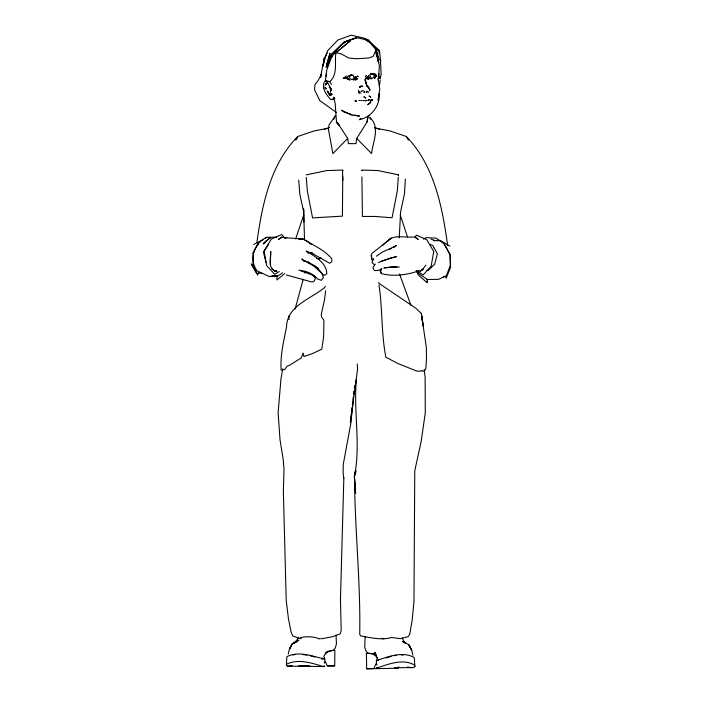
<?xml version="1.0" encoding="UTF-8"?>
<svg xmlns="http://www.w3.org/2000/svg" width="704" height="704" viewBox="0 0 704 704"><rect width="100%" height="100%" fill="white"/><g stroke="black" fill="none" stroke-linecap="round" stroke-linejoin="round"><path stroke-width="1.06" d="M336.477 121.167L336.486 122.47L339.222 125.426L336.459 122.038L336.477 121.167L336.697 122.302M379.007 73.656L378.321 78.61M324.808 662.798L324.834 659.05L323.84 656.313C325.758 652.036 330.458 650.355 334.875 650.355L334.708 665.852L327.448 666.16L325.45 661.822L324.104 663.045M361.557 100.496L362.155 100.593L361.337 100.522M330.431 92.303L330.554 89.725M398.306 177.118L397.311 190.96L392.075 217.765L374.88 216.445L362.41 216.445L361.909 176.854M324.174 665.614L324.782 666.547L287.804 666.178L286.378 665.518L286.88 656.665C298.892 650.549 312.734 656.471 324.834 659.05M276.716 237.151L266.631 237.301C254.54 242.942 248.424 259.195 257.039 270.794L269.262 276.584L277.05 275.898L271.832 275.959M326.269 80.881L326.251 81.708L326.19 80.819M379.746 76.982L379.993 78.206L381.172 74.703L380.521 61.961M270.345 264.854L270.732 251.381C270.882 257.849 267.687 267.265 274.842 271.163L276.954 271.392M398.341 174.83L398.323 175.498L398.306 174.794L377.942 170.562L362.208 170.078L361.838 170.755L361.838 170.315M398.746 666.723L398.279 668.219L366.678 668.8L366.388 653.312L373.771 653.778L376.05 655.318M367.453 121.634L367.444 117.418M356.268 100.91L356.374 101.306M381.779 268.734L380.336 270.926L381.031 273.513C393.07 276.804 406.595 275.062 418.334 270.996M399.256 237.882L400.62 211.763L404.466 193.89L405.363 179.124M376.895 56.276L377.168 52.518L378.884 58.3M341.616 48.004L350.539 40.612L335.931 52.703C334.312 62.524 338.219 74.404 329.595 81.787M355.951 78.17L353.549 79.886L356.338 78.804L355.81 76.516L356.338 78.804L357.051 78.98L355.978 77.827M331.065 94.371L330.704 93.482L331.32 93.878L330.194 94.072L332.068 94.239L330.097 95.216L329.226 94.714L331.135 94.714M326.154 76.314L326.339 74.14M353.593 396.695L350.926 422.902L343.235 464.517L343.13 473.51L343.825 478.359L340.454 599.658L341.185 630.652L340.138 633.899L332.235 636.768L321.13 638.827M325.301 81.171L326.691 70.312L331.162 58.212L332.526 55.431L339.988 49.342M379.386 93.623L379.139 95.674M372.31 73.85L374.106 73.92L374.977 74.826M416.478 271.19L418.255 274.93L426.976 282.577L427.46 279.488L419.1 273.944L416.513 270.468M375.443 75.838L374.598 78.443L375.443 75.838L376.64 76.199L375.206 76.076M353.813 394.504L354.147 391.23M354.482 387.957L354.702 385.774L354.446 387.939M365.174 636.618L364.734 646.941L366.045 651.182L368.13 653.277M256.89 242.563C262.064 205.022 270.239 164.516 297.713 136.488L314.107 130.944L328.671 128.119M374.484 78.628L374.669 76.93M323.18 66.299L324.35 58.124L327.193 53.002M325.336 286.396L324.386 287.769C310.605 299.059 286.942 305.87 286.51 327.026C283.703 341.194 280.166 355.441 281.116 370.005L284.662 369.547L287.179 366.062L289.062 365.552L301.303 357.905L303.116 353.047L303.961 356.541L312.673 353.496L321.816 349.175L323.62 336.776L323.91 320.206L321.508 316.985L321.297 314.336L324.544 299.596L325.653 290.814M352.141 407.466L350.346 422.655L357.614 368.861M352.396 405.302L352.783 402.046M353.038 399.872L353.417 396.625M353.804 393.369L354.059 391.195M323.365 65.349L324.35 58.124L323.057 65.138M367.374 121.59L356.717 138.406L356.004 143.634L348.418 143.634L347.688 138.415L337.242 122.364M379.474 85.448L380.23 80.23M374.554 78.602L374.862 76.613M258.421 272.826C257.62 273.266 261.131 272.844 261.994 273.513M372.557 260.586L372.17 262.944L374.651 264.766M282.682 368.887L280.94 379.166L278.115 412.65L280.025 439.85L283.158 459.202L284.02 469.128L283.36 491.181L286.211 600.318L288.42 618.587L291.166 632.438L292.899 636.046L299.878 638.484L302.113 637.234C307.859 636.486 314.107 636.451 319.414 638.959L320.17 638.29M373.745 258.491L373.498 259.45M370.374 100.698L372.39 99.783L370.718 100.373M371.175 99.933L372.689 99.678L371.087 100.373M288.235 654.025L289.397 649.106L292.248 644.01L298.83 640.209L293.559 643.315L297.713 639.443L296.833 641.256M304.858 273.029L305.281 271.251M366.362 91.617L366.194 92.303L367.206 91.08L366.45 91.846M286.378 665.518L286.722 664.145C298.338 658.425 312.048 663.15 323.743 666.653M361.275 91.168L361.117 91.784L362.05 90.798L363.37 90.719M378.444 97.363L379.79 89.135L378.277 79.904L378.391 77.898L378.374 80.388L379.35 65.745L377.186 56.522M355.37 78.17C355.414 81.488 354.895 74.378 355.37 78.17L355.045 79.27L353.751 79.746M295.152 308.889L303.213 279.215M368.377 76.173L367.743 77.554L371.034 78.619M326.022 67.399L330.018 53.196L326.85 64.055M333.678 119.363L335.579 115.509L329.067 124.881L328.398 129.122L332.878 153.604L347.688 138.415M258.254 273.029L257.682 275.15L253.079 264.704L253.097 252.806L258.122 243.32M380.151 62.594L380.75 60.544M332.059 57.024L332.526 55.431M366.256 78.373L368.887 75.75L367.206 78.091L366.256 78.373L368.579 79.262L365.904 77.977L366.441 77.766M378.25 660.66L378.488 659.868M443.414 277.086C445.262 275.607 446.688 277.798 445.949 275.81L438.61 279.338L426.694 279.497L427.39 279.655M324.412 81.682C321.323 88.334 326.48 94.794 330.678 99.572L333.159 99.238L333.846 97.108M377.828 100.294L379.465 93.5C379.667 106.181 371.791 116.758 359.498 119.715L361.02 118.272M366.582 122.302L368.861 115.289M369.618 90.71L369.899 89.857L367.664 86.416M327.052 67.206L331.329 54.393M295.654 238.999L303.767 214.72M356.004 471.759L354.367 476.617L355.634 493.284L354.526 477.91C354.825 530.121 360.703 582.199 359.718 634.418L360.765 635.95C370.867 637.683 381.55 640.455 391.67 637.498L399.388 638.537M381.234 268.91L380.336 270.926L381.066 272.844L380.318 270.873L381.709 268.761M327.545 64.478L331.742 53.759L342.945 43.314L342.522 43.762L344.898 42.583L344.018 42.258L342.76 43.551M325.626 87.481L325.134 87.542L325.961 89.179L325.987 88.229M296.261 642.039L298.302 637.331M296.428 139.392L297.282 137.456M326.251 83.618C324.87 87.05 325.97 82.386 327.712 83.028L326.251 83.618L327.782 83.125M370.885 101.464L370.181 102.995L367.743 104.817L370.691 101.886M367.013 77.757L366.758 78.294L371.554 78.716L367.206 78.091L368.034 77.035M446.618 275.035L450.322 265.294L449.997 254.804L444.11 243.901L439.815 240.601L433.937 240.75L432.995 239.95M325.53 84.973L326.234 83.336L327.712 83.028M295.618 140.043L297.185 137.377M325.186 81.013L325.635 80.52L327.809 81.673L326.418 81.092M355.045 79.27L355.634 78.346L355.238 76.736M377.766 53.715L375.945 50.09L373.138 56.382L369.028 57.948L356.224 58.784L348.691 57.974L341.158 53.865L335.931 52.703M381.313 269.095L378.4 270.38L374.449 270.644L372.926 267.564L375.294 264.079M360.466 86.302L359.709 87.41L360.466 86.302L362.613 86.17L360.466 86.302L359.709 87.41M268.567 244.314L263.472 252.261L265.98 262.381M370.718 73.63L369.846 75.962L371.193 78.1L372.337 78.346L374.114 76.894L373.842 74.316L372.926 73.436L372.064 74.158L370.718 73.63L373.331 73.823M421.696 370.506L420.112 371.202L416.926 371.14L398.033 363.581L385.88 357.201C381.137 333.335 382.633 308.88 378.972 284.926M425.911 265.144L421.978 270.134L420.218 271.172L418.37 270.609M364.505 91.74L363.994 92.444L364.338 91.274L364.575 91.969M356.136 470.545L354.552 472.745L354.367 476.617C360.87 445.491 353.707 413.389 356.198 381.902L356.136 379.764M434.201 248.151L434.5 248.679M376.438 664.418L376.376 660.669L377.379 658.258L375.663 655.864L372.442 653.814L368.342 653.224M377.106 667.392L376.49 668.166C388.326 664.206 402.679 658.31 414.489 664.981L414.876 666.635L413.477 667.577L394.566 667.753M375.074 77.317L375.012 76.182L375.302 77.229M414.506 237.547L416.53 235.189L426.703 239.65L433.761 251.574L431.174 266.121L423.236 274.886L416.055 270.574M354.886 79.253L355.714 78.426L357.051 78.98M333.678 52.994L344.018 42.258L346.306 41.175L356.884 37.743L366.555 39.855M332.297 54.164L342.39 43.815L343.552 43.349M262.407 240.161L262.962 239.765M382.686 245.406L385.326 242.862M267.3 240.038L263.63 243.514L270.09 237.53L263.199 243.962L266.869 240.451M346.421 75.9L343.35 78.54L345.726 78.109L350.055 75.61M267.995 239.386L269.43 238.058L270.679 237.978M306.205 174.882L326.797 170.579L342.487 170.086L342.83 180.506M367.875 92.673L368.782 91.872M257.743 244.825L258.051 244.226M376.42 256.221L382.184 252.164L394.962 246.435M357.421 78.522L355.397 80.115L357.007 78.382M369.266 41.826L368.298 40.674L367.796 41.096L369.706 41.571L378.638 51.146M343.658 78.346L345.532 78.179L343.658 78.346L344.458 78.566M284.733 273.522L276.945 279.963L276.918 276.056L277.816 276.1L282.542 272.774M378.963 78.179L378.937 77.634L378.646 78.32L380.019 77.378M347.6 79.033L349.897 80.054L346.104 77.757L344.986 78.223L345.726 78.109M380.75 261.501L378.409 262.645M375.98 76.252L376.64 76.199M325.169 653.101L327.448 651.367L333.124 650.373L335.201 648.261L336.45 643.914L336.046 635.122M370.058 99.695L369.477 99.889M343.35 78.54L344.08 78.003M393.809 247.122L396.361 245.441L394.117 246.787M266.631 237.301L264.783 238.542M296.578 641.362L292.09 643.834L289.907 648.402L292.248 644.01L297.326 640.878M385.986 242.229L388.318 240.794M253.334 252.666L253.229 253.598M279.277 271.586L274.692 274.296L266.666 265.549L264.097 251.002L271.348 239.034L281.723 234.529L285.129 238.445M327.589 81.154L329.446 81.532M423.412 239.131L426.061 237.644L436.163 238.146L439.842 240.671M321.182 257.893L319.414 258.817L316.448 258.438M253.748 244.438L262.768 239.782M347.538 76.622L349.73 75.504M355.828 100.927L354.851 100.848L356.506 101.332M391.574 248.257L389.338 249.568M380.802 261.501L389.954 258.157L396.73 256.564M346.104 77.757L347.934 78.918L346.104 77.757L344.986 78.223L346.35 77.766M329.226 94.714L331.012 94.952L329.78 94.767L327.765 91.599M381.207 261.298L395.982 256.678M350.029 75.504L352.018 74.994M324.43 129.36L329.507 127.521M376.508 76.076L375.725 76.155M344.74 78.153L344.309 78.302L345.242 78.258M386.258 657.95L391.151 656.286M303.741 261.65L305.237 261.149L309.637 262.962L315.234 266.015L318.252 268.523L317.346 267.52L321.886 273.46L323.418 277.596L321.367 280.333L317.698 279.057C313.456 274.129 307.419 271.198 300.951 270.626M368.861 100.021L368.35 100.188L368.658 99.651L368.984 100.021M367.013 100.302L365.306 100.804L367.066 100.294M376.262 76.49L376.587 75.882M372.847 73.762L370.242 74.263L371.087 74.026M354.922 79.323L356.682 78.945L356.664 78.426M276.654 270.688L274.842 271.163L272.246 268.998L274.842 271.163L276.531 271.066M292.186 665.641L287.804 666.178M400.11 638.739L408.021 636.715L409.737 634.322L412.166 620.198L413.961 601.603L414.77 470.8L421.15 441.505L425.286 412.905L425.137 377.15L424.222 369.688M375.91 75.838L374.66 74.008M351.472 75.178L353.03 75.161L353.971 76.903L353.1 79.226L352.035 79.675L349.985 78.549L349.545 77.282L350.407 74.958L351.657 75.134M292.978 654.984L294.914 654.597M394.196 655.706L396.22 655.318M422.092 371.219L424.468 370.806L425.858 368.447L426.483 359.075L426.325 347.257L421.335 313.482L415.844 308.238L379.06 283.422L378.717 282.348M376.376 660.669C388.177 656.665 402.45 650.945 414.269 657.51L414.876 666.635M321.71 659.138L322.969 659.032L322.731 658.082M331.012 94.952L329.789 94.97L327.721 91.546M366.678 668.8L373.894 668.545L375.848 664.048L377.186 665.113M307.965 665.641L303.081 665.861L310.086 665.905M413.345 236.966C404.985 237.978 393.58 234.027 387.279 241.164L391.406 238.066L372.099 253.282L371.052 255.631L371.95 258.245M358.82 100.434L360.334 100.487M271.929 276.056L277.27 276.109M306.715 666.239L298.443 666.151L304.735 666.239M384.718 267.643L399.335 266.992M396.836 266.816L391.6 266.737L383.821 268.198M327.254 665.623L334.708 665.852M426.844 281.626L426.976 282.577M401.289 654.966L403.251 655.054M318.023 258.579L319.757 258.667L317.61 258.491M284.275 237.626L302.641 239.026M300.423 239.026L298.575 238.902L304.119 239.263C313.359 245.643 324.456 249.753 331.707 258.729L331.83 261.818L329.718 263.243L310.314 252.375L312.849 253.414L308.132 252.05M302.271 239.14L304.119 239.263M302.843 654.579L306.909 655.054M281.794 237.125L286.686 237.873M331.074 94.169L332.068 94.239M436.982 240.39L440.616 240.662L449.909 246.171M439.701 240.566L440.616 240.662M352.018 114.646L343.816 111.971L341.66 110.22L351.305 115.007L359.524 116.081L354.165 115.06M374.37 127.899L389.963 130.918L406.331 136.479C434.262 165.352 442.376 206.941 447.612 245.388M407.422 666.996L410.819 667.718M383.768 638.906L382.043 638.238M368.852 41.703L369.97 42.011L379.491 50.644L380.609 61.019M298.866 270.063L312.594 275.106L314.776 277.103L315.33 279.127L313.702 281.591L311.555 281.917L286.334 274.965M309.954 655.582L314.882 657.052M372.328 73.674L374.035 74.254M367.743 77.554L369.477 78.373L367.84 77.396M430.109 244.543L432.731 245.423L437.386 253.818L434.667 264.185L427.944 270.662L426.879 270.222M374.466 127.503L379.518 129.342M360.809 93.13L359.102 92.497L358.292 90.27M430.954 239.008L432.15 239.562M306.152 240.548L311.441 244.534M369.266 40.295L364.681 38.289L351.217 35.2L337.858 40.04L327.51 50.882L322.846 65.138L320.54 77.449L321.385 74.263L318.058 80.643L315.022 84.48L314.503 89.681L319.801 100.619L336.512 112.526M365.27 39.653L370.392 42.583M371.562 256.018L371.624 259.09L372.354 259.53M403.982 642.488L402.213 641.423L408.954 644.697L411.717 650.223L412.922 655.151M365.904 77.977L366.749 78.514L367.937 77.625L368.958 78.364L368.051 77.343L368.958 78.364M371.624 259.09L373.261 260.198M414.726 237.054L418.202 239.448L414.92 236.975M331.478 84.41L329.982 82.069M330.079 95.058L329.78 94.767M356.717 138.406L371.598 153.595C372.724 141.733 380.741 127.16 369.802 117.498L370.33 119.354M405.53 643.254L403.33 640.93L404.237 642.796M308.422 253.414L306.31 250.967C314.609 256.467 326.542 262.39 326.832 273.812L324.148 275.405L314.151 266.367L301.831 258.949L303.063 260.498M380.019 77.739L380.45 78.241L379.799 76.991M368.298 40.674L376.314 50.213M334.435 97.97L334.928 98.604M367.312 86.126L368.192 87.252L367.787 86.302M328.733 93.183L327.096 90.728M328.09 83.635L330.871 88.546L331.003 90.737L330.264 88.361M325.53 88.158L325.82 88.616M255.314 270.371L251.302 263.921L256.599 273.61M300.45 638.202L300.837 638.818L300.722 638.07M411.18 649.264L408.822 645.102L411.717 650.223M406.331 136.479L408.338 140.114M308.396 261.8L309.373 263.595M444.778 244.719L450.261 254.962L450.542 267.414L446.178 278.15L446.116 276.69M376.174 655.134L374.792 652.265L377.133 657.897M402.23 637.894L404.369 642.673M333.652 97.645L335.095 102.784L336.389 120.542M375.672 73.999L376.684 76.366M379.042 59.118L379.394 59.99M366.714 84.999L365.05 79.376L365.904 83.767L365.341 80.546M399.502 274.032L411.03 305.492M365.49 81.409L366.379 83.882L365.49 81.409L365.438 78.39M400.233 215.002L407.431 236.782M304.533 240.222L303.706 212.01L299.834 194.251L298.725 180.145M376.552 56.593L375.945 50.09L378.154 61.855M343.719 477.69L343.825 478.359M330.862 89.848L331.003 90.737M421.67 315.867L423.183 325.987L421.335 313.482M375.945 50.09L376.693 56.329M357.236 363.968L357.562 368.201M379.192 51.278L379.289 53.354M288.86 316.017L288.983 319.598M303.644 208.886L303.706 212.01M303.635 209.185L303.873 222.121M306.266 177.373L307.34 191.03L312.567 217.914L342.399 216.128L342.786 176.871M323.585 84.876L323.594 88.352L323.585 84.876M358.644 91.238L359.41 93.13L358.574 92.84L359.102 92.497L358.644 91.238M342.786 170.315L342.786 170.773L342.786 170.315M333.907 97.962L333.159 99.238L333.907 97.962M423.148 269.086L420.218 271.172L423.148 269.086M366.406 75.68L365.666 76.208L366.406 75.68M281.855 237.222L278.502 239.413L281.855 237.222M356.479 37.673L344.018 42.258L356.479 37.673M367.145 85.87L366.388 85.914L367.145 85.87M357.641 76.252L357.183 76.305L358.266 76.692L357.641 76.252M363.572 100.522L364.065 100.602L363.572 100.522M365.684 97.918L363.924 96.906L365.684 97.918M330.871 88.546L329.314 87.278L330.871 88.546M370.427 96.923L369.01 95.964L370.858 97.249L370.427 96.923M314.459 276.593L312.594 275.106L314.776 277.103L314.459 276.593M433.69 240.451L433.347 240.108L433.69 240.451M369.002 88.22L368.667 87.674L369.899 89.857L369.002 88.22"/></g></svg>
